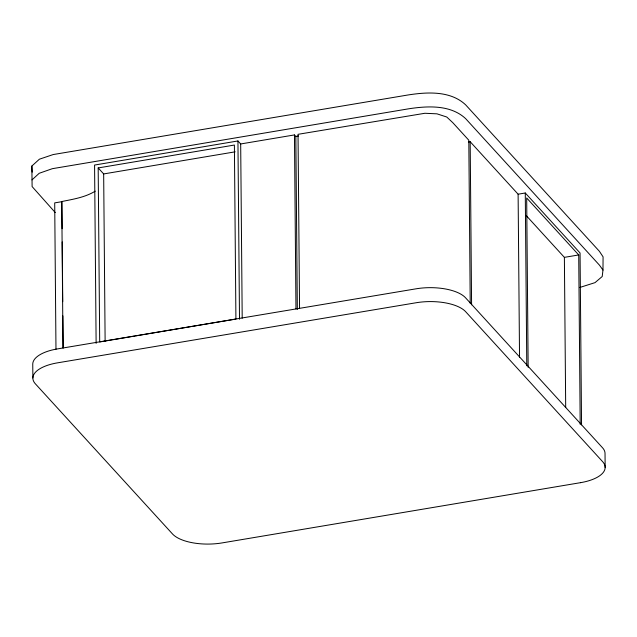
<?xml version="1.0" encoding="UTF-8"?>
<svg xmlns="http://www.w3.org/2000/svg" width="637" height="637" viewBox="0 0 637 637"><rect width="100%" height="100%" fill="white"/><g stroke="black" fill="none" stroke-linecap="round" stroke-linejoin="round"><path stroke-width="0.96" d="M579.901 287.438L595.014 282.637L602.212 276.514L602.976 270.08L603.08 256.854L599.393 251.289L465.615 104.818C450.455 90.581 427.228 91.975 408.054 94.969L53.189 154.552L39.383 159.202L31.85 166.034L32.113 186.577L55.315 212.615M31.993 179.897L39.199 173.288L52.361 168.678L408.564 108.823C427.578 105.893 450.518 104.587 465.599 118.593L599.465 265.159L602.976 270.08M95.231 191.164C85.167 197.351 73.151 199.222 61.749 201.547L63.023 347.73M242.203 318.189L240.682 143.962L237.943 140.96L94.571 165.055L96.123 343.367M111.555 339.967L99.698 341.958L98.186 167.937L234.392 145.045L235.913 319.065L135.49 335.946M240.682 143.962L294.453 134.925L295.823 136.422L297.336 309.455M295.823 136.422L298.514 135.968M98.186 167.937L103.664 173.933L235.172 151.829M468.386 142.011L470.178 141.717L518.112 194.197L519.537 357.429M518.112 194.197L525.278 192.987L580.06 252.969L581.557 424.855M526.266 215.625L564.382 257.356L578.722 254.951L580.196 424.282M112.462 339.816L134.566 336.097M578.722 254.951L526.68 197.972L528.153 367.294M31.85 166.034L32.176 172.141M605.15 467.526L605.031 453.6A38.371 16.156 -0.5 0 0 602.498 447.739L465.551 297.798A38.371 16.156 -0.5 0 0 416.009 288.824L57.426 348.917A38.371 16.156 -0.5 0 0 32.75 364.069L32.877 377.996M564.382 257.356L565.696 407.513M525.278 192.987L526.783 365.773M470.178 141.717L471.595 304.797M470.225 303.3L468.808 140.212L452.764 122.646L446.76 117.017L436.966 113.832L424.903 113.275L298.036 134.319L299.557 308.348M294.453 134.925L295.974 308.945M237.943 140.96L239.504 319.248M103.664 173.933L105.121 340.994M62.108 228.715L61.869 201.682L54.702 202.885L55.976 349.291M62.219 241.941L62.737 301.651M62.864 315.872L63.143 348.081M580.474 482.679L222.026 542.923A38.371 16.156 -0.5 0 1 172.492 533.949L35.401 383.856A38.371 16.156 -0.5 0 1 57.553 362.835L416.128 302.75A38.371 16.156 -0.5 0 1 465.671 311.716L602.626 461.666A38.371 16.156 -0.5 0 1 580.474 482.679"/></g></svg>
